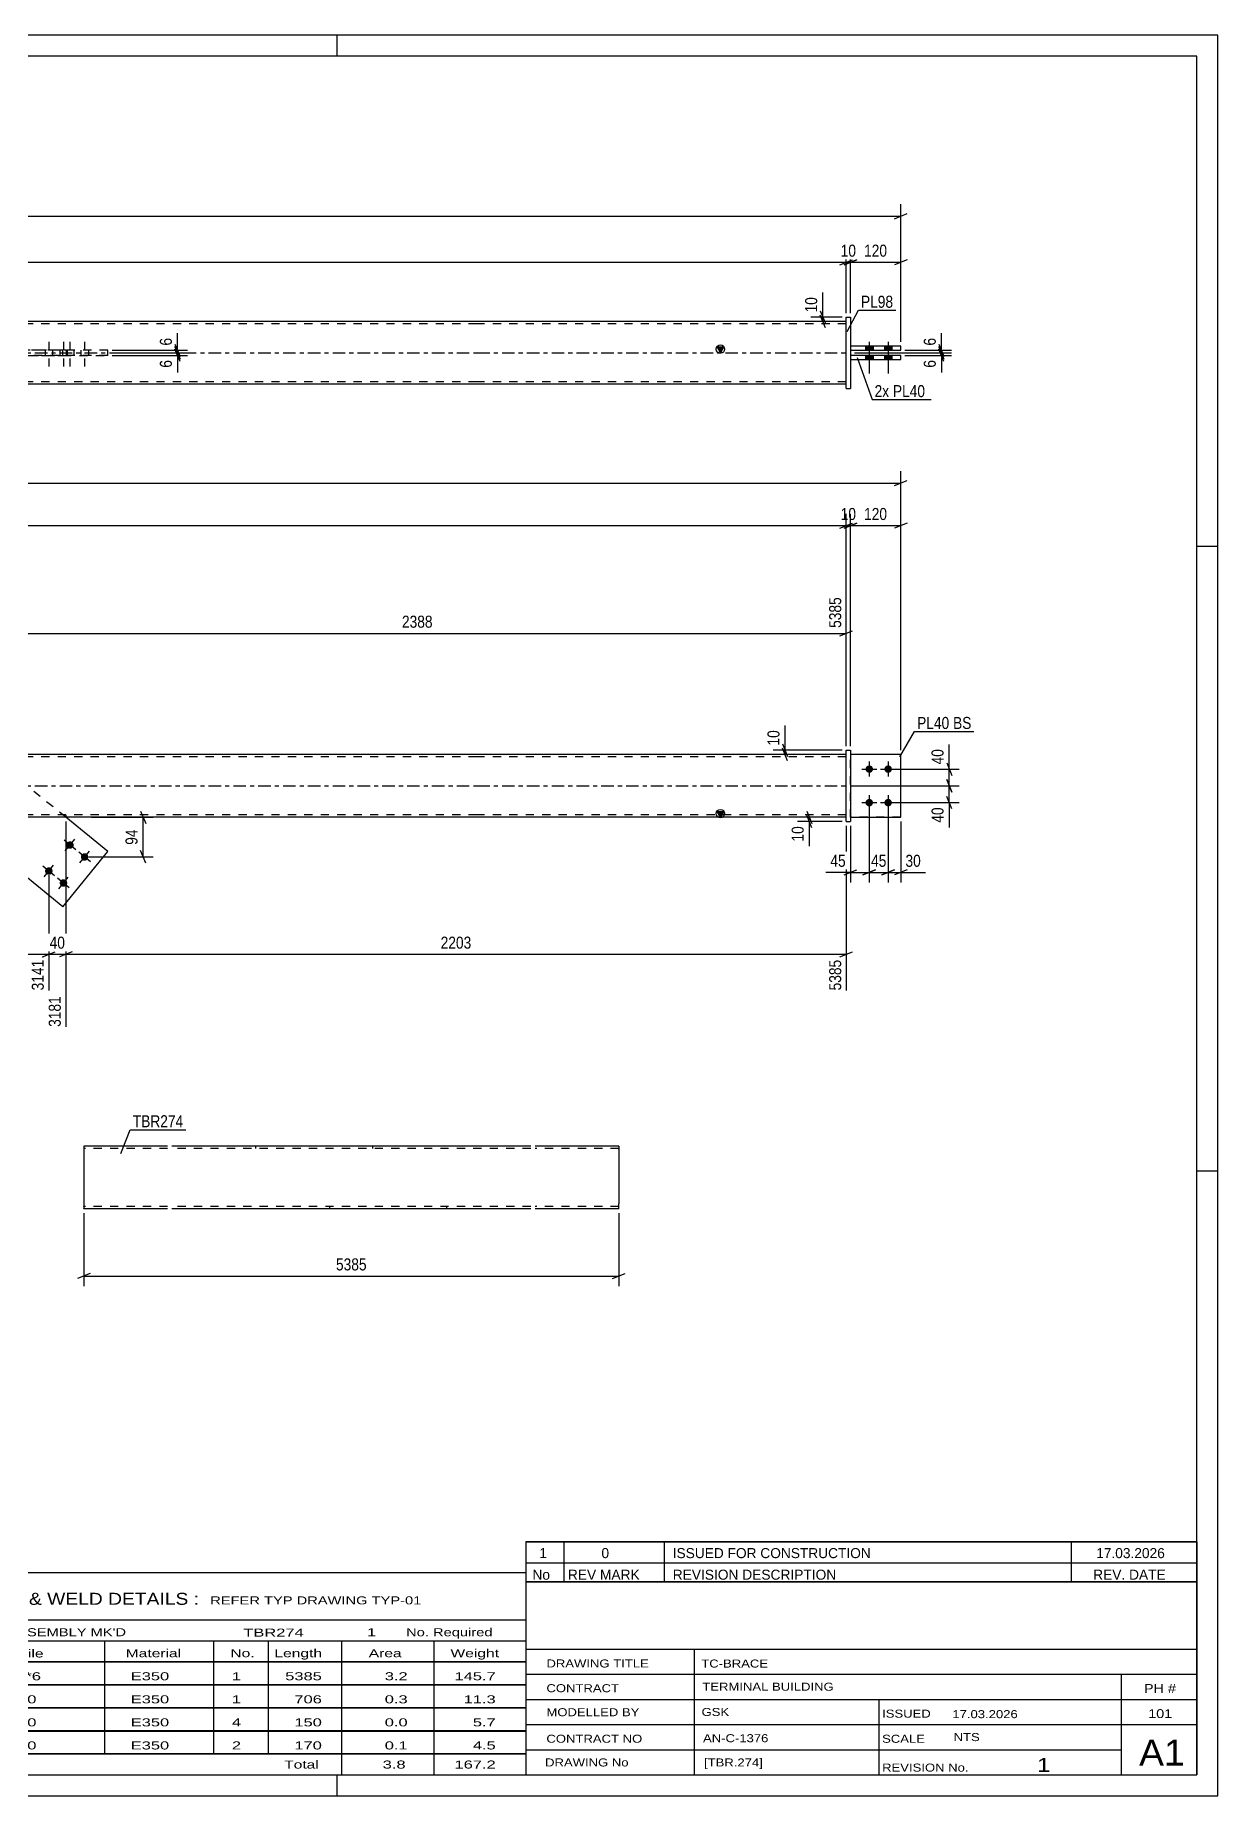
# Model space of a CAD drawing. Header units: millimetres. Extents: x 0 to 594, y 0 to 420.
# Drawn here: x 312 to 594, y 0 to 420 of the extents above; entities that cross this region are included whole.
import ezdxf

# ---------------------------------------------------------------- set-up
doc = ezdxf.new("R2010")
doc.units = ezdxf.units.MM
doc.linetypes.add('DXK_LINE_DOT2', pattern=[3.9198, 1.9599, -1.9599])
doc.linetypes.add('DXK_LINE_DOT3', pattern=[5.9187, 2.979, -0.9799, 0.9799, -0.9799])
doc.styles.add('Arial Narrow', font='ARIALN.TTF', dxfattribs={"height": 0.2})

# ---------------------------------------------------------------- blocks, each defined once
blk = doc.blocks.new('Unknown-580871381-1129')
at = {"color": 5, "linetype": 'Continuous'}
for p, q in [((594, 420), (0, 420)), ((384, 415), (384, 420)), ((594, 0), (594, 420)), ((589, 415), (5, 415)), ((589, 5), (589, 415)), ((594, 298), (589, 298)), ((594, 149), (589, 149)), ((5, 5), (589, 5)), ((384, 0), (384, 5)), ((0, 0), (594, 0))]:
    blk.add_line(p, q, dxfattribs=at)
blk = doc.blocks.new('Part-580871381-1687 - 1671')
at = {"color": 2, "linetype": 'Continuous'}
for p, q in [((274.47, 269.77), (263.75, 256.58)), ((300.76, 248.42), (274.47, 269.77)), ((263.75, 256.58), (273.8, 248.42)), ((318.57, 212.06), (292.27, 233.42)), ((329.28, 225.26), (319.24, 233.42)), ((318.57, 212.06), (329.28, 225.26))]:
    blk.add_line(p, q, dxfattribs=at)
at = {"color": 7, "linetype": 'DXK_LINE_DOT2'}
for p, q in [((292.27, 233.42), (273.8, 248.42)), ((319.24, 233.42), (300.76, 248.42))]:
    blk.add_line(p, q, dxfattribs=at)
blk = doc.blocks.new('Bolt-580871381-1679 - 1671')
at = {"linetype": 'Continuous'}
for points in [[(319.67, 226.11, -1), (320.8, 227.51, -1)], [(323.16, 223.27, -1), (324.3, 224.67, -1)], [(314.63, 219.9, -1), (315.76, 221.3, -1)], [(318.12, 217.06, -1), (319.25, 218.46, -1)]]:
    blk.add_hatch(color=1, dxfattribs=at).paths.add_polyline_path(points)
at = {"color": 1, "linetype": 'Continuous'}
for p, q in [((321.63, 225.67), (318.84, 227.94)), ((319.1, 225.41), (321.37, 228.21)), ((325.13, 222.84), (322.33, 225.11)), ((322.6, 222.58), (324.87, 225.37)), ((316.59, 219.46), (313.8, 221.73)), ((314.06, 219.2), (316.33, 222)), ((320.08, 216.63), (317.29, 218.9)), ((317.55, 216.36), (319.82, 219.16))]:
    blk.add_line(p, q, dxfattribs=at)
blk = doc.blocks.new('Bolt-580871381-1682 - 1671')
at = {"linetype": 'Continuous'}
for points in [[(510.88, 245.82, -1), (510.88, 244.02, -1)], [(515.38, 245.82, -1), (515.38, 244.02, -1)], [(510.88, 237.82, -1), (510.88, 236.02, -1)], [(515.38, 237.82, -1), (515.38, 236.02, -1)]]:
    blk.add_hatch(color=1, dxfattribs=at).paths.add_polyline_path(points)
at = {"color": 1, "linetype": 'Continuous'}
for p, q in [((509.08, 244.92), (512.68, 244.92)), ((510.88, 246.72), (510.88, 243.12)), ((513.58, 244.92), (517.18, 244.92)), ((515.38, 246.72), (515.38, 243.12)), ((509.08, 236.92), (512.68, 236.92)), ((510.88, 238.72), (510.88, 235.12)), ((513.58, 236.92), (517.18, 236.92)), ((515.38, 238.72), (515.38, 235.12))]:
    blk.add_line(p, q, dxfattribs=at)
blk = doc.blocks.new('Part-580871381-1703 - 1671')
at = {"color": 2, "linetype": 'Continuous'}
for p, q in [((505.38, 249.42), (506.38, 249.42)), ((505.38, 232.42), (505.38, 249.42)), ((506.38, 249.42), (506.38, 232.42)), ((505.38, 232.42), (505.38, 232.42)), ((505.38, 232.42), (506.38, 232.42))]:
    blk.add_line(p, q, dxfattribs=at)
at = {"color": 7, "linetype": 'DXK_LINE_DOT2'}
for p, q in [((505.38, 249.42), (506.38, 249.42)), ((505.38, 232.42), (506.38, 232.42))]:
    blk.add_line(p, q, dxfattribs=at)
blk = doc.blocks.new('Part-580871381-1708 - 1671')
at = {"color": 7, "linetype": 'DXK_LINE_DOT2'}
for p, q in [((518.38, 248.42), (506.38, 248.42)), ((506.38, 233.42), (506.38, 248.42)), ((518.38, 233.42), (518.38, 248.42)), ((518.38, 233.42), (506.38, 233.42))]:
    blk.add_line(p, q, dxfattribs=at)
blk = doc.blocks.new('Part-580871381-1713 - 1671')
at = {"color": 2, "linetype": 'Continuous'}
for p, q in [((518.38, 248.42), (506.38, 248.42)), ((518.38, 233.42), (518.38, 248.42)), ((506.38, 233.42), (518.38, 233.42))]:
    blk.add_line(p, q, dxfattribs=at)
at = {"color": 7, "linetype": 'DXK_LINE_DOT2'}
blk.add_line((506.38, 248.42), (506.38, 233.42), dxfattribs=at)
blk = doc.blocks.new('Part-580871381-1718 - 1671')
at = {"linetype": 'Continuous'}
blk.add_hatch(color=2, dxfattribs=at).paths.add_polyline_path([(475.38, 233.42), (474.58, 234.82), (476.18, 234.82)])
at = {"color": 2, "linetype": 'Continuous'}
for p, q in [((175.65, 248.42), (87.65, 248.42)), ((417.28, 248.42), (175.75, 248.42)), ((505.38, 248.42), (417.38, 248.42)), ((175.65, 233.42), (87.65, 233.42)), ((417.28, 233.42), (175.75, 233.42)), ((505.38, 233.42), (417.38, 233.42)), ((475.38, 233.42), (474.58, 234.82)), ((474.58, 234.82), (476.18, 234.82)), ((476.18, 234.82), (475.38, 233.42))]:
    blk.add_line(p, q, dxfattribs=at)
at = {"color": 7, "linetype": 'DXK_LINE_DOT2'}
for p, q in [((87.65, 248.42), (87.65, 233.42)), ((175.65, 247.82), (87.65, 247.82)), ((417.28, 247.82), (175.75, 247.82)), ((273.7, 248.42), (273.7, 247.82)), ((301.6, 248.42), (301.6, 247.82)), ((505.38, 247.82), (417.38, 247.82)), ((505.38, 233.42), (505.38, 248.42)), ((175.65, 234.02), (87.65, 234.02)), ((417.28, 234.02), (175.75, 234.02)), ((291.43, 233.42), (291.43, 234.02)), ((319.34, 233.42), (319.34, 234.02)), ((505.38, 234.02), (417.38, 234.02))]:
    blk.add_line(p, q, dxfattribs=at)
at = {"color": 7, "linetype": 'DXK_LINE_DOT3'}
for p, q in [((87.65, 240.92), (175.65, 240.92)), ((175.75, 240.92), (417.28, 240.92)), ((417.38, 240.92), (505.38, 240.92))]:
    blk.add_line(p, q, dxfattribs=at)
at = {"color": 2, "linetype": 'Continuous'}
blk.add_circle((475.38, 234.32), 1, dxfattribs=at)
blk = doc.blocks.new('Part-580871381-1455 - 1366')
at = {"linetype": 'Continuous'}
blk.add_hatch(color=2, dxfattribs=at).paths.add_polyline_path([(475.38, 344.23), (474.58, 345.63), (476.18, 345.63)])
at = {"color": 2, "linetype": 'Continuous'}
for p, q in [((175.65, 351.73), (87.65, 351.73)), ((417.28, 351.73), (175.75, 351.73)), ((505.38, 351.73), (417.38, 351.73)), ((273.7, 344.93), (273.7, 344.83)), ((273.7, 344.93), (301.6, 344.93)), ((291.43, 344.83), (291.43, 344.93)), ((301.6, 344.93), (301.6, 343.53)), ((475.38, 344.23), (474.58, 345.63)), ((474.58, 345.63), (476.18, 345.63)), ((476.18, 345.63), (475.38, 344.23)), ((273.7, 343.53), (273.7, 343.63)), ((301.6, 343.53), (273.7, 343.53)), ((291.43, 343.53), (291.43, 343.63)), ((175.65, 336.73), (87.65, 336.73)), ((417.28, 336.73), (175.75, 336.73)), ((505.38, 336.73), (417.38, 336.73))]:
    blk.add_line(p, q, dxfattribs=at)
at = {"color": 7, "linetype": 'DXK_LINE_DOT2'}
for p, q in [((87.65, 351.73), (87.65, 336.73)), ((175.65, 351.13), (87.65, 351.13)), ((417.28, 351.13), (175.75, 351.13)), ((505.38, 351.13), (417.38, 351.13)), ((505.38, 336.73), (505.38, 351.73)), ((273.7, 344.83), (273.7, 343.53)), ((291.43, 344.93), (319.34, 344.93)), ((291.43, 343.53), (291.43, 344.83)), ((319.34, 344.93), (319.34, 343.53)), ((319.34, 343.53), (291.43, 343.53)), ((175.65, 337.33), (87.65, 337.33)), ((417.28, 337.33), (175.75, 337.33)), ((505.38, 337.33), (417.38, 337.33))]:
    blk.add_line(p, q, dxfattribs=at)
at = {"color": 7, "linetype": 'DXK_LINE_DOT3'}
for p, q in [((87.65, 344.23), (175.65, 344.23)), ((175.75, 344.23), (417.28, 344.23)), ((417.38, 344.23), (505.38, 344.23))]:
    blk.add_line(p, q, dxfattribs=at)
at = {"color": 2, "linetype": 'Continuous'}
blk.add_circle((475.38, 345.13), 1, dxfattribs=at)
blk = doc.blocks.new('Bolt-580871381-1369 - 1366')
at = {"linetype": 'Continuous'}
for points in [[(511.78, 345.83), (509.98, 345.83), (509.98, 344.83), (511.78, 344.83)], [(511.78, 345.83), (509.98, 345.83), (509.98, 344.83), (511.78, 344.83)], [(516.28, 345.83), (514.48, 345.83), (514.48, 344.83), (516.28, 344.83)], [(516.28, 345.83), (514.48, 345.83), (514.48, 344.83), (516.28, 344.83)], [(511.78, 343.63), (509.98, 343.63), (509.98, 342.63), (511.78, 342.63)], [(511.78, 343.63), (509.98, 343.63), (509.98, 342.63), (511.78, 342.63)], [(516.28, 343.63), (514.48, 343.63), (514.48, 342.63), (516.28, 342.63)], [(516.28, 343.63), (514.48, 343.63), (514.48, 342.63), (516.28, 342.63)]]:
    blk.add_hatch(color=1, dxfattribs=at).paths.add_polyline_path(points)
at = {"color": 1, "linetype": 'Continuous'}
for p, q in [((509.98, 345.83), (509.98, 344.83)), ((509.98, 345.83), (509.98, 344.83)), ((510.88, 346.83), (510.88, 339.33)), ((510.88, 346.83), (510.88, 339.33)), ((511.78, 345.83), (511.78, 344.83)), ((511.78, 345.83), (511.78, 344.83)), ((514.48, 345.83), (514.48, 344.83)), ((514.48, 345.83), (514.48, 344.83)), ((515.38, 346.83), (515.38, 339.33)), ((515.38, 346.83), (515.38, 339.33)), ((516.28, 345.83), (516.28, 344.83)), ((516.28, 345.83), (516.28, 344.83)), ((509.98, 343.63), (509.98, 342.63)), ((509.98, 343.63), (509.98, 342.63)), ((511.78, 343.63), (511.78, 342.63)), ((511.78, 343.63), (511.78, 342.63)), ((514.48, 343.63), (514.48, 342.63)), ((514.48, 343.63), (514.48, 342.63)), ((516.28, 343.63), (516.28, 342.63)), ((516.28, 343.63), (516.28, 342.63))]:
    blk.add_line(p, q, dxfattribs=at)
blk = doc.blocks.new('Bolt-580871381-1434 - 1366')
at = {"color": 1, "linetype": 'DXK_LINE_DOT2'}
for p, q in [((314.29, 344.83), (314.29, 343.63)), ((315.19, 346.83), (315.19, 339.33)), ((316.09, 344.83), (316.09, 343.63)), ((317.79, 344.83), (317.79, 343.63)), ((318.69, 346.83), (318.69, 339.33)), ((319.34, 344.83), (319.34, 343.63)), ((319.59, 344.83), (319.59, 343.63)), ((320.24, 346.83), (320.24, 339.33)), ((321.14, 344.83), (321.14, 343.63)), ((322.83, 344.83), (322.83, 343.63)), ((323.73, 346.83), (323.73, 339.33)), ((324.63, 344.83), (324.63, 343.63))]:
    blk.add_line(p, q, dxfattribs=at)
blk = doc.blocks.new('Part-580871381-1460 - 1366')
at = {"color": 2, "linetype": 'Continuous'}
for p, q in [((518.38, 343.63), (506.38, 343.63)), ((506.38, 342.63), (518.38, 342.63)), ((518.38, 342.63), (518.38, 343.63))]:
    blk.add_line(p, q, dxfattribs=at)
at = {"color": 7, "linetype": 'DXK_LINE_DOT2'}
for p, q in [((506.38, 343.63), (506.38, 342.63)), ((518.38, 343.63), (506.38, 343.63)), ((506.38, 342.63), (518.38, 342.63))]:
    blk.add_line(p, q, dxfattribs=at)
blk = doc.blocks.new('Part-580871381-1396 - 1366')
at = {"color": 2, "linetype": 'Continuous'}
for p, q in [((263.75, 343.63), (263.75, 344.83)), ((263.75, 344.83), (274.47, 344.83)), ((274.47, 343.63), (274.47, 344.83)), ((301.6, 344.83), (274.47, 344.83)), ((274.47, 343.63), (263.75, 343.63)), ((301.6, 343.63), (274.47, 343.63))]:
    blk.add_line(p, q, dxfattribs=at)
at = {"color": 7, "linetype": 'DXK_LINE_DOT2'}
for p, q in [((318.57, 344.83), (263.75, 344.83)), ((329.28, 344.83), (301.6, 344.83)), ((318.57, 343.63), (318.57, 344.83)), ((329.28, 344.83), (318.57, 344.83)), ((329.28, 343.63), (329.28, 344.83)), ((263.75, 343.63), (318.57, 343.63)), ((329.28, 343.63), (301.6, 343.63)), ((318.57, 343.63), (329.28, 343.63))]:
    blk.add_line(p, q, dxfattribs=at)
blk = doc.blocks.new('Part-580871381-1432 - 1366')
at = {"color": 2, "linetype": 'Continuous'}
for p, q in [((505.38, 352.73), (505.38, 352.73)), ((505.38, 335.73), (505.38, 352.73)), ((505.38, 352.73), (506.38, 352.73)), ((506.38, 352.73), (506.38, 352.73)), ((506.38, 352.73), (506.38, 335.73)), ((505.38, 335.73), (506.38, 335.73)), ((505.38, 335.73), (505.38, 335.73)), ((506.38, 335.73), (506.38, 335.73))]:
    blk.add_line(p, q, dxfattribs=at)
at = {"color": 7, "linetype": 'DXK_LINE_DOT2'}
for p, q in [((505.38, 352.73), (506.38, 352.73)), ((505.38, 335.73), (506.38, 335.73)), ((506.38, 335.73), (506.38, 335.73))]:
    blk.add_line(p, q, dxfattribs=at)
blk = doc.blocks.new('Part-580871381-1465 - 1366')
at = {"color": 2, "linetype": 'Continuous'}
for p, q in [((518.38, 345.83), (506.38, 345.83)), ((506.38, 344.83), (518.38, 344.83)), ((518.38, 344.83), (518.38, 345.83))]:
    blk.add_line(p, q, dxfattribs=at)
at = {"color": 7, "linetype": 'DXK_LINE_DOT2'}
for p, q in [((506.38, 345.83), (506.38, 344.83)), ((518.38, 345.83), (506.38, 345.83)), ((506.38, 344.83), (518.38, 344.83))]:
    blk.add_line(p, q, dxfattribs=at)
blk = doc.blocks.new('Part-580871381-2435 - 2427')
at = {"color": 2, "linetype": 'Continuous'}
for p, q in [((343.52, 154.99), (323.52, 154.99)), ((323.52, 154.99), (323.52, 140.08)), ((430.16, 154.99), (344.52, 154.99)), ((451.16, 154.99), (431.16, 154.99)), ((451.16, 154.99), (451.16, 154.9)), ((451.16, 154.9), (451.16, 154.64)), ((451.16, 154.64), (451.16, 141.19)), ((323.52, 139.99), (323.52, 140.08)), ((343.52, 139.99), (323.52, 139.99)), ((430.16, 139.99), (344.52, 139.99)), ((451.16, 139.99), (431.16, 139.99)), ((451.16, 139.99), (451.16, 141.19))]:
    blk.add_line(p, q, dxfattribs=at)
at = {"color": 7, "linetype": 'DXK_LINE_DOT2'}
for p, q in [((343.52, 154.39), (323.52, 154.39)), ((430.16, 154.39), (344.52, 154.39)), ((364.52, 154.99), (364.52, 154.39)), ((392.43, 154.99), (392.43, 154.39)), ((451.16, 154.39), (431.16, 154.39)), ((451.16, 154.39), (451.16, 154.35)), ((451.16, 154.35), (451.16, 154.39)), ((451.16, 154.25), (451.16, 154.35)), ((451.16, 154.35), (451.16, 154.25)), ((323.52, 140.59), (323.52, 140.64)), ((343.52, 140.59), (323.52, 140.59)), ((323.52, 139.99), (323.52, 139.99)), ((430.16, 140.59), (344.52, 140.59)), ((382.26, 139.99), (382.26, 140.59)), ((410.16, 139.99), (410.16, 140.59)), ((451.16, 140.59), (431.16, 140.59)), ((451.16, 140.64), (451.16, 140.96)), ((451.16, 140.59), (451.16, 140.64))]:
    blk.add_line(p, q, dxfattribs=at)
blk = doc.blocks.new('StraightDimension-580871381-1742 - 1671')
at = {"color": 7, "linetype": 'Continuous'}
for p, q in [((300.76, 249.42), (300.76, 285.92)), ((505.38, 250.42), (505.38, 285.92)), ((302.26, 277.91), (299.26, 276.71)), ((300.76, 277.31), (505.38, 277.31)), ((503.88, 276.71), (506.88, 277.91))]:
    blk.add_line(p, q, dxfattribs=at)
at = {"color": 0, "linetype": 'Continuous'}
blk.add_wipeout([(504.78, 286.52), (500.58, 286.52), (500.58, 278.01), (504.78, 278.01)], dxfattribs=at)
at = {"color": 0}
blk.add_wipeout([(407.33, 278.06), (407.33, 282.26), (398.82, 282.26), (398.82, 278.06)], dxfattribs=at)
at = {"color": 3, "linetype": 'Continuous', "style": 'Arial Narrow'}
blk.add_text('5385', height=2.863, rotation=90.0002, dxfattribs=at).set_placement((504.18, 278.61))
at = {"color": 3, "style": 'Arial Narrow'}
blk.add_text('2388', height=2.863, dxfattribs=at).set_placement((399.42, 278.66))
blk = doc.blocks.new('StraightDimension-580871381-1928 - 1671')
at = {"color": 7, "linetype": 'Continuous'}
for p, q in [((504.38, 233.42), (493.73, 233.42)), ((504.38, 232.42), (493.73, 232.42)), ((495.98, 234.92), (497.18, 231.92)), ((497.18, 230.92), (495.98, 233.92)), ((496.58, 232.42), (496.58, 233.42))]:
    blk.add_line(p, q, dxfattribs=at)
at = {"color": 0}
blk.add_wipeout([(495.83, 231.89), (491.63, 231.89), (491.63, 227.04), (495.83, 227.04)], dxfattribs=at)
at = {"color": 7, "linetype": 'Continuous'}
blk.add_line((496.58, 232.42), (496.58, 226.51), dxfattribs=at)
blk.add_line((496.58, 232.42), (496.58, 226.51), dxfattribs=at)
at = {"color": 3, "style": 'Arial Narrow'}
blk.add_text('10', height=2.863, rotation=90.0002, dxfattribs=at).set_placement((495.23, 227.64))
blk = doc.blocks.new('StraightDimension-580871381-1856 - 1671')
at = {"color": 7, "linetype": 'Continuous'}
for p, q in [((292.27, 232.42), (292.27, 192.13)), ((315.19, 219.6), (315.19, 192.13)), ((293.77, 201.34), (290.77, 200.14)), ((292.27, 200.74), (315.19, 200.74)), ((313.69, 200.14), (316.69, 201.34))]:
    blk.add_line(p, q, dxfattribs=at)
at = {"color": 0}
blk.add_wipeout([(307.07, 201.49), (307.07, 205.69), (300.39, 205.69), (300.39, 201.49)], dxfattribs=at)
at = {"color": 0, "linetype": 'Continuous'}
blk.add_wipeout([(314.59, 200.04), (310.39, 200.04), (310.39, 191.53), (314.59, 191.53)], dxfattribs=at)
at = {"color": 3, "style": 'Arial Narrow'}
blk.add_text('229', height=2.863, dxfattribs=at).set_placement((300.99, 202.09))
at = {"color": 3, "linetype": 'Continuous', "style": 'Arial Narrow'}
blk.add_text('3141', height=2.863, rotation=90.0002, dxfattribs=at).set_placement((313.99, 192.13))
blk = doc.blocks.new('StraightDimension-580871381-2009 - 1671')
at = {"color": 7, "linetype": 'Continuous'}
for p, q in [((516.38, 244.92), (532.34, 244.92)), ((529.34, 246.42), (530.54, 243.42)), ((529.94, 240.92), (529.94, 244.92)), ((506.38, 240.92), (532.34, 240.92)), ((530.54, 239.42), (529.34, 242.42))]:
    blk.add_line(p, q, dxfattribs=at)
at = {"color": 0}
blk.add_wipeout([(529.19, 250.3), (524.99, 250.3), (524.99, 245.44), (529.19, 245.44)], dxfattribs=at)
at = {"color": 7, "linetype": 'Continuous'}
blk.add_line((529.94, 244.92), (529.94, 250.82), dxfattribs=at)
blk.add_line((529.94, 244.92), (529.94, 250.82), dxfattribs=at)
at = {"color": 3, "style": 'Arial Narrow'}
blk.add_text('40', height=2.863, rotation=90.0002, dxfattribs=at).set_placement((528.59, 246.04))
blk = doc.blocks.new('StraightDimension-580871381-2050 - 1671')
at = {"color": 7, "linetype": 'Continuous'}
for p, q in [((503.88, 302.4), (506.88, 303.6)), ((507.88, 303.6), (504.88, 302.4)), ((505.38, 250.42), (505.38, 305.85)), ((505.38, 303), (506.38, 303)), ((506.38, 250.42), (506.38, 305.85))]:
    blk.add_line(p, q, dxfattribs=at)
at = {"color": 0}
blk.add_wipeout([(508.31, 303.75), (508.31, 307.95), (503.46, 307.95), (503.46, 303.75)], dxfattribs=at)
at = {"color": 3, "style": 'Arial Narrow'}
blk.add_text('10', height=2.863, dxfattribs=at).set_placement((504.06, 304.35))
blk = doc.blocks.new('StraightDimension-580871381-2045 - 1671')
at = {"color": 7, "linetype": 'Continuous'}
for p, q in [((88.15, 303.6), (85.15, 302.4)), ((86.65, 250.42), (86.65, 305.85)), ((86.65, 303), (505.38, 303)), ((503.88, 302.4), (506.88, 303.6)), ((505.38, 250.42), (505.38, 305.85))]:
    blk.add_line(p, q, dxfattribs=at)
at = {"color": 0}
blk.add_wipeout([(300.27, 303.75), (300.27, 307.95), (291.76, 307.95), (291.76, 303.75)], dxfattribs=at)
at = {"color": 3, "style": 'Arial Narrow'}
blk.add_text('5395', height=2.863, dxfattribs=at).set_placement((292.36, 304.35))
blk = doc.blocks.new('StraightDimension-580871381-1830 - 1671')
at = {"color": 7, "linetype": 'Continuous'}
for p, q in [((319.24, 232.42), (319.24, 183.43)), ((505.38, 231.42), (505.38, 192.13)), ((320.74, 201.34), (317.74, 200.14)), ((319.24, 200.74), (505.38, 200.74)), ((503.88, 200.14), (506.88, 201.34))]:
    blk.add_line(p, q, dxfattribs=at)
at = {"color": 0}
blk.add_wipeout([(416.57, 201.49), (416.57, 205.69), (408.05, 205.69), (408.05, 201.49)], dxfattribs=at)
at = {"color": 0, "linetype": 'Continuous'}
blk.add_wipeout([(504.78, 200.04), (500.58, 200.04), (500.58, 191.53), (504.78, 191.53)], dxfattribs=at)
at = {"color": 3, "style": 'Arial Narrow'}
blk.add_text('2203', height=2.863, dxfattribs=at).set_placement((408.65, 202.09))
at = {"color": 3, "linetype": 'Continuous', "style": 'Arial Narrow'}
blk.add_text('5385', height=2.863, rotation=90.0002, dxfattribs=at).set_placement((504.18, 192.13))
blk = doc.blocks.new('StraightDimension-580871381-1728 - 1671')
at = {"color": 7, "linetype": 'Continuous'}
for p, q in [((74.65, 249.42), (74.65, 316.02)), ((518.38, 249.42), (518.38, 316.02)), ((76.15, 313.77), (73.15, 312.57)), ((74.65, 313.17), (518.38, 313.17)), ((516.88, 312.57), (519.88, 313.77))]:
    blk.add_line(p, q, dxfattribs=at)
at = {"color": 0}
blk.add_wipeout([(300.77, 313.92), (300.77, 318.12), (292.26, 318.12), (292.26, 313.92)], dxfattribs=at)
at = {"color": 3, "style": 'Arial Narrow'}
blk.add_text('5645', height=2.863, dxfattribs=at).set_placement((292.86, 314.52))
blk = doc.blocks.new('StraightDimension-580871381-1950 - 1671')
at = {"color": 7, "linetype": 'Continuous'}
for p, q in [((510.88, 235.92), (510.88, 217.87)), ((515.38, 235.92), (515.38, 217.87)), ((509.38, 219.67), (512.38, 220.87)), ((510.88, 220.27), (515.38, 220.27)), ((516.88, 220.87), (513.88, 219.67))]:
    blk.add_line(p, q, dxfattribs=at)
at = {"color": 0}
blk.add_wipeout([(515.56, 221.02), (515.56, 225.22), (510.71, 225.22), (510.71, 221.02)], dxfattribs=at)
at = {"color": 3, "style": 'Arial Narrow'}
blk.add_text('45', height=2.863, dxfattribs=at).set_placement((511.31, 221.62))
blk = doc.blocks.new('StraightDimension-580871381-1842 - 1671')
at = {"color": 7, "linetype": 'Continuous'}
for p, q in [((319.24, 232.42), (319.24, 183.43)), ((315.19, 219.6), (315.19, 192.13)), ((313.69, 200.14), (316.69, 201.34)), ((315.19, 200.74), (319.24, 200.74)), ((320.74, 201.34), (317.74, 200.14))]:
    blk.add_line(p, q, dxfattribs=at)
at = {"color": 0}
blk.add_wipeout([(319.64, 201.49), (319.64, 205.69), (314.79, 205.69), (314.79, 201.49)], dxfattribs=at)
at = {"color": 0, "linetype": 'Continuous'}
blk.add_wipeout([(318.64, 191.34), (314.44, 191.34), (314.44, 182.83), (318.64, 182.83)], dxfattribs=at)
at = {"color": 3, "style": 'Arial Narrow'}
blk.add_text('40', height=2.863, dxfattribs=at).set_placement((315.39, 202.09))
at = {"color": 3, "linetype": 'Continuous', "style": 'Arial Narrow'}
blk.add_text('3181', height=2.863, rotation=90.0002, dxfattribs=at).set_placement((318.04, 183.43))
blk = doc.blocks.new('StraightDimension-580871381-1937 - 1671')
at = {"color": 7, "linetype": 'Continuous'}
for p, q in [((515.38, 235.92), (515.38, 217.87)), ((518.38, 232.42), (518.38, 217.87)), ((513.88, 219.67), (516.88, 220.87)), ((515.38, 220.27), (518.38, 220.27)), ((519.88, 220.87), (516.88, 219.67))]:
    blk.add_line(p, q, dxfattribs=at)
at = {"color": 0}
blk.add_wipeout([(523.77, 221.02), (523.77, 225.22), (518.91, 225.22), (518.91, 221.02)], dxfattribs=at)
at = {"color": 7, "linetype": 'Continuous'}
blk.add_line((518.38, 220.27), (524.29, 220.27), dxfattribs=at)
blk.add_line((518.38, 220.27), (524.29, 220.27), dxfattribs=at)
at = {"color": 3, "style": 'Arial Narrow'}
blk.add_text('30', height=2.863, dxfattribs=at).set_placement((519.51, 221.62))
blk = doc.blocks.new('StraightDimension-580871381-1960 - 1671')
at = {"color": 7, "linetype": 'Continuous'}
for p, q in [((510.88, 235.92), (510.88, 217.87)), ((506.38, 231.42), (506.38, 217.87)), ((504.88, 219.67), (507.88, 220.87)), ((506.38, 220.27), (510.88, 220.27)), ((512.38, 220.87), (509.38, 219.67))]:
    blk.add_line(p, q, dxfattribs=at)
at = {"color": 0}
blk.add_wipeout([(505.86, 221.02), (505.86, 225.22), (501, 225.22), (501, 221.02)], dxfattribs=at)
at = {"color": 7, "linetype": 'Continuous'}
blk.add_line((506.38, 220.27), (500.48, 220.27), dxfattribs=at)
blk.add_line((506.38, 220.27), (500.48, 220.27), dxfattribs=at)
at = {"color": 3, "style": 'Arial Narrow'}
blk.add_text('45', height=2.863, dxfattribs=at).set_placement((501.6, 221.62))
blk = doc.blocks.new('StraightDimension-580871381-1985 - 1671')
at = {"color": 7, "linetype": 'Continuous'}
for p, q in [((325.37, 233.42), (340.1, 233.42)), ((337.1, 234.92), (338.3, 231.92)), ((337.7, 223.97), (337.7, 233.42)), ((324.73, 223.97), (340.1, 223.97)), ((338.3, 222.47), (337.1, 225.47))]:
    blk.add_line(p, q, dxfattribs=at)
at = {"color": 0}
blk.add_wipeout([(336.95, 231.12), (332.75, 231.12), (332.75, 226.27), (336.95, 226.27)], dxfattribs=at)
at = {"color": 3, "style": 'Arial Narrow'}
blk.add_text('94', height=2.863, rotation=90.0002, dxfattribs=at).set_placement((336.35, 226.87))
blk = doc.blocks.new('StraightDimension-580871381-1996 - 1671')
at = {"color": 7, "linetype": 'Continuous'}
for p, q in [((506.38, 240.92), (532.34, 240.92)), ((529.34, 242.42), (530.54, 239.42)), ((529.94, 236.92), (529.94, 240.92)), ((516.38, 236.92), (532.34, 236.92)), ((530.54, 235.42), (529.34, 238.42))]:
    blk.add_line(p, q, dxfattribs=at)
at = {"color": 0}
blk.add_wipeout([(529.19, 236.39), (524.99, 236.39), (524.99, 231.54), (529.19, 231.54)], dxfattribs=at)
at = {"color": 7, "linetype": 'Continuous'}
blk.add_line((529.94, 236.92), (529.94, 231.01), dxfattribs=at)
blk.add_line((529.94, 236.92), (529.94, 231.01), dxfattribs=at)
at = {"color": 3, "style": 'Arial Narrow'}
blk.add_text('40', height=2.863, rotation=90.0002, dxfattribs=at).set_placement((528.59, 232.14))
blk = doc.blocks.new('StraightDimension-580871381-2028 - 1671')
at = {"color": 7, "linetype": 'Continuous'}
for p, q in [((504.38, 249.42), (487.96, 249.42)), ((504.38, 248.42), (487.96, 248.42)), ((490.21, 250.92), (491.41, 247.92)), ((491.41, 246.92), (490.21, 249.92)), ((490.81, 248.42), (490.81, 249.42))]:
    blk.add_line(p, q, dxfattribs=at)
at = {"color": 0}
blk.add_wipeout([(490.06, 254.8), (485.86, 254.8), (485.86, 249.94), (490.06, 249.94)], dxfattribs=at)
at = {"color": 7, "linetype": 'Continuous'}
blk.add_line((490.81, 249.42), (490.81, 255.32), dxfattribs=at)
blk.add_line((490.81, 249.42), (490.81, 255.32), dxfattribs=at)
at = {"color": 3, "style": 'Arial Narrow'}
blk.add_text('10', height=2.863, rotation=90.0002, dxfattribs=at).set_placement((489.46, 250.54))
blk = doc.blocks.new('StraightDimension-580871381-2055 - 1671')
at = {"color": 7, "linetype": 'Continuous'}
for p, q in [((504.88, 302.4), (507.88, 303.6)), ((506.38, 250.42), (506.38, 305.85)), ((506.38, 303), (518.38, 303)), ((519.88, 303.6), (516.88, 302.4)), ((518.38, 249.42), (518.38, 305.85))]:
    blk.add_line(p, q, dxfattribs=at)
at = {"color": 0}
blk.add_wipeout([(515.73, 303.75), (515.73, 307.95), (509.04, 307.95), (509.04, 303.75)], dxfattribs=at)
at = {"color": 3, "style": 'Arial Narrow'}
blk.add_text('120', height=2.863, dxfattribs=at).set_placement((509.64, 304.35))
blk = doc.blocks.new('StraightDimension-580871381-1594 - 1366')
at = {"color": 7, "linetype": 'Continuous'}
for p, q in [((504.88, 365.22), (507.88, 366.42)), ((506.38, 353.73), (506.38, 368.67)), ((506.38, 365.82), (518.38, 365.82)), ((519.88, 366.42), (516.88, 365.22)), ((518.38, 346.83), (518.38, 368.67))]:
    blk.add_line(p, q, dxfattribs=at)
at = {"color": 0}
blk.add_wipeout([(515.73, 366.57), (515.73, 370.77), (509.04, 370.77), (509.04, 366.57)], dxfattribs=at)
at = {"color": 3, "style": 'Arial Narrow'}
blk.add_text('120', height=2.863, dxfattribs=at).set_placement((509.64, 367.17))
blk = doc.blocks.new('StraightDimension-580871381-1605 - 1366')
at = {"color": 7, "linetype": 'Continuous'}
for p, q in [((499.2, 354.23), (500.4, 351.23)), ((500.4, 350.23), (499.2, 353.23)), ((504.38, 352.73), (496.95, 352.73)), ((504.38, 351.73), (496.95, 351.73)), ((499.8, 351.73), (499.8, 352.73))]:
    blk.add_line(p, q, dxfattribs=at)
at = {"color": 0}
blk.add_wipeout([(499.05, 358.11), (494.85, 358.11), (494.85, 353.26), (499.05, 353.26)], dxfattribs=at)
at = {"color": 7, "linetype": 'Continuous'}
blk.add_line((499.8, 352.73), (499.8, 358.64), dxfattribs=at)
blk.add_line((499.8, 352.73), (499.8, 358.64), dxfattribs=at)
at = {"color": 3, "style": 'Arial Narrow'}
blk.add_text('10', height=2.863, rotation=90.0002, dxfattribs=at).set_placement((498.45, 353.86))
blk = doc.blocks.new('StraightDimension-580871381-1574 - 1366')
at = {"color": 7, "linetype": 'Continuous'}
for p, q in [((89.15, 366.42), (86.15, 365.22)), ((87.65, 353.73), (87.65, 368.67)), ((87.65, 365.82), (505.38, 365.82)), ((503.88, 365.22), (506.88, 366.42)), ((505.38, 353.73), (505.38, 368.67))]:
    blk.add_line(p, q, dxfattribs=at)
at = {"color": 0}
blk.add_wipeout([(300.77, 366.57), (300.77, 370.77), (292.26, 370.77), (292.26, 366.57)], dxfattribs=at)
at = {"color": 3, "style": 'Arial Narrow'}
blk.add_text('5385', height=2.863, dxfattribs=at).set_placement((292.86, 367.17))
blk = doc.blocks.new('StraightDimension-580871381-1534 - 1366')
at = {"color": 7, "linetype": 'Continuous'}
for p, q in [((345.29, 345.73), (346.49, 342.73)), ((346.49, 342.13), (345.29, 345.13)), ((330.28, 344.23), (348.29, 344.23)), ((330.28, 343.63), (348.29, 343.63)), ((345.89, 343.63), (345.89, 344.23))]:
    blk.add_line(p, q, dxfattribs=at)
at = {"color": 0}
blk.add_wipeout([(345.14, 343.11), (340.94, 343.11), (340.94, 340.08), (345.14, 340.08)], dxfattribs=at)
at = {"color": 7, "linetype": 'Continuous'}
blk.add_line((345.89, 343.63), (345.89, 339.55), dxfattribs=at)
blk.add_line((345.89, 343.63), (345.89, 339.55), dxfattribs=at)
at = {"color": 3, "style": 'Arial Narrow'}
blk.add_text('6', height=2.86, rotation=90.0002, dxfattribs=at).set_placement((344.54, 340.68))
blk = doc.blocks.new('StraightDimension-580871381-1538 - 1366')
at = {"color": 7, "linetype": 'Continuous'}
for p, q in [((330.28, 344.83), (348.29, 344.83)), ((345.29, 346.33), (346.49, 343.33)), ((346.49, 342.73), (345.29, 345.73)), ((345.89, 344.23), (345.89, 344.83)), ((330.28, 344.23), (348.29, 344.23))]:
    blk.add_line(p, q, dxfattribs=at)
at = {"color": 0}
blk.add_wipeout([(345.14, 348.39), (340.94, 348.39), (340.94, 345.36), (345.14, 345.36)], dxfattribs=at)
at = {"color": 7, "linetype": 'Continuous'}
blk.add_line((345.89, 344.83), (345.89, 348.91), dxfattribs=at)
blk.add_line((345.89, 344.83), (345.89, 348.91), dxfattribs=at)
at = {"color": 3, "style": 'Arial Narrow'}
blk.add_text('6', height=2.86, rotation=90.0002, dxfattribs=at).set_placement((344.54, 345.96))
blk = doc.blocks.new('StraightDimension-580871381-1543 - 1366')
at = {"color": 7, "linetype": 'Continuous'}
for p, q in [((74.65, 346.83), (74.65, 379.68)), ((518.38, 346.83), (518.38, 379.68)), ((76.15, 377.43), (73.15, 376.23)), ((74.65, 376.83), (518.38, 376.83)), ((516.88, 376.23), (519.88, 377.43))]:
    blk.add_line(p, q, dxfattribs=at)
at = {"color": 0}
blk.add_wipeout([(300.77, 377.58), (300.77, 381.78), (292.26, 381.78), (292.26, 377.58)], dxfattribs=at)
at = {"color": 3, "style": 'Arial Narrow'}
blk.add_text('5645', height=2.863, dxfattribs=at).set_placement((292.86, 378.18))
blk = doc.blocks.new('StraightDimension-580871381-1584 - 1366')
at = {"color": 7, "linetype": 'Continuous'}
for p, q in [((503.88, 365.22), (506.88, 366.42)), ((507.88, 366.42), (504.88, 365.22)), ((505.38, 353.73), (505.38, 368.67)), ((505.38, 365.82), (506.38, 365.82)), ((506.38, 353.73), (506.38, 368.67))]:
    blk.add_line(p, q, dxfattribs=at)
at = {"color": 0}
blk.add_wipeout([(508.31, 366.57), (508.31, 370.77), (503.46, 370.77), (503.46, 366.57)], dxfattribs=at)
at = {"color": 3, "style": 'Arial Narrow'}
blk.add_text('10', height=2.863, dxfattribs=at).set_placement((504.06, 367.17))
blk = doc.blocks.new('StraightDimension-580871381-1616 - 1366')
at = {"color": 7, "linetype": 'Continuous'}
for p, q in [((527.48, 345.73), (528.68, 342.73)), ((528.68, 342.13), (527.48, 345.13)), ((507.38, 344.23), (530.48, 344.23)), ((519.38, 343.63), (530.48, 343.63)), ((528.08, 343.63), (528.08, 344.23))]:
    blk.add_line(p, q, dxfattribs=at)
at = {"color": 0}
blk.add_wipeout([(527.33, 343.11), (523.13, 343.11), (523.13, 340.08), (527.33, 340.08)], dxfattribs=at)
at = {"color": 7, "linetype": 'Continuous'}
blk.add_line((528.08, 343.63), (528.08, 339.55), dxfattribs=at)
blk.add_line((528.08, 343.63), (528.08, 339.55), dxfattribs=at)
at = {"color": 3, "style": 'Arial Narrow'}
blk.add_text('6', height=2.86, rotation=90.0002, dxfattribs=at).set_placement((526.73, 340.68))
blk = doc.blocks.new('StraightDimension-580871381-1625 - 1366')
at = {"color": 7, "linetype": 'Continuous'}
for p, q in [((519.38, 344.83), (530.48, 344.83)), ((527.48, 346.33), (528.68, 343.33)), ((528.68, 342.73), (527.48, 345.73)), ((528.08, 344.23), (528.08, 344.83)), ((507.38, 344.23), (530.48, 344.23))]:
    blk.add_line(p, q, dxfattribs=at)
at = {"color": 0}
blk.add_wipeout([(527.33, 348.38), (523.13, 348.38), (523.13, 345.36), (527.33, 345.36)], dxfattribs=at)
at = {"color": 7, "linetype": 'Continuous'}
blk.add_line((528.08, 344.83), (528.08, 348.91), dxfattribs=at)
blk.add_line((528.08, 344.83), (528.08, 348.91), dxfattribs=at)
at = {"color": 3, "style": 'Arial Narrow'}
blk.add_text('6', height=2.86, rotation=90.0002, dxfattribs=at).set_placement((526.73, 345.96))
blk = doc.blocks.new('StraightDimension-580871381-2440 - 2427')
at = {"color": 7, "linetype": 'Continuous'}
for p, q in [((323.52, 138.99), (323.52, 121.59)), ((451.16, 138.99), (451.16, 121.59)), ((325.02, 124.59), (322.02, 123.39)), ((323.52, 123.99), (451.16, 123.99)), ((449.66, 123.39), (452.66, 124.59))]:
    blk.add_line(p, q, dxfattribs=at)
at = {"color": 0}
blk.add_wipeout([(391.6, 124.74), (391.6, 128.94), (383.09, 128.94), (383.09, 124.74)], dxfattribs=at)
at = {"color": 3, "style": 'Arial Narrow'}
blk.add_text('5385', height=2.863, dxfattribs=at).set_placement((383.69, 125.34))
blk = doc.blocks.new('Unknown-580871381-4176')
at = {"color": 7, "linetype": 'Continuous'}
for p, q in [((429, 51.05), (429, 5)), ((429, 51.05), (589, 51.05)), ((589, 51), (589, 5)), ((429, 35), (589, 35)), ((469.14, 35), (469.14, 5)), ((429, 29), (589, 29)), ((571, 5.05), (571, 29.05)), ((429, 23), (589, 23)), ((513.14, 23), (513.14, 5)), ((429, 17), (589, 17)), ((429, 11), (571, 11)), ((429, 5), (589, 5))]:
    blk.add_line(p, q, dxfattribs=at)
at = {"color": 7, "style": 'Arial Narrow'}
for s, height, width, p in [('DRAWING TITLE', 1.9089, 1.425378, (433.88, 30.61)), ('TC-BRACE', 1.909, 1.425378, (470.81, 30.59)), ('CONTRACT', 1.909, 1.425378, (433.88, 24.71)), ('TERMINAL BUILDING', 1.9089, 1.425378, (471.06, 25.07)), ('MODELLED BY', 1.9089, 1.425378, (433.88, 18.98)), ('GSK', 1.909, 1.425378, (470.88, 19.04)), ('ISSUED', 1.909, 1.425378, (513.94, 18.64)), ('17.03.2026', 1.909, 1.425378, (530.69, 18.52)), ('CONTRACT NO', 1.9089, 1.425378, (433.88, 12.66)), ('AN-C-1376', 1.909, 1.425378, (471.23, 12.78)), ('SCALE', 1.909, 1.425378, (513.94, 12.65)), ('A1', 6.204, 1.25, (575.24, 7.2)), ('DRAWING No', 1.909, 1.425378, (433.56, 7)), ('[TBR.274]', 1.909, 1.425378, (471.46, 6.99)), ('1', 3.34, 1.5, (550.91, 5.68)), ('REVISION No.', 1.9089, 1.425378, (513.94, 5.77))]:
    blk.add_text(s, height=height, dxfattribs=dict(at, width=width)).set_placement(p)
at = {"color": 7, "linetype": 'Continuous', "style": 'Arial Narrow'}
for s, height, width, p in [('PH #', 2.1, 1.42538, (576.4, 24.55)), ('101', 2.1, 1.42538, (577.41, 18.55)), ('NTS', 1.909, 1.425378, (531, 13.05))]:
    blk.add_text(s, height=height, dxfattribs=dict(at, width=width)).set_placement(p)
blk = doc.blocks.new('Unknown-580871381-4177')
at = {"color": 7, "linetype": 'Continuous'}
for p, q in [((429, 60.55), (589, 60.55)), ((589, 60.55), (429, 60.55)), ((429, 60.55), (429, 55.55)), ((438, 60.55), (438, 55.55)), ((462, 60.55), (462, 55.55)), ((559, 60.55), (559, 55.55)), ((589, 60.55), (589, 55.55)), ((429, 55.55), (589, 55.55)), ((429, 55.55), (429, 51.05)), ((429, 55.55), (589, 55.55)), ((438, 55.55), (438, 51.05)), ((462, 55.55), (462, 51.05)), ((559, 55.55), (559, 51.05)), ((589, 55.55), (589, 51.05)), ((589, 51.05), (429, 51.05))]:
    blk.add_line(p, q, dxfattribs=at)
at = {"color": 7, "linetype": 'Continuous', "style": 'Arial Narrow'}
for s, height, width, p in [('1', 2.39, 1.196471, (432.16, 56.7)), ('0', 2.39, 1.196471, (447, 56.7)), ('ISSUED FOR CONSTRUCTION', 2.3861, 1.196471, (464, 56.7)), ('17.03.2026', 2.386, 1.196471, (565, 56.7)), ('No', 2.386, 1.2, (430.54, 51.55)), ('REV MARK', 2.386, 1.2, (439, 51.55)), ('REVISION DESCRIPTION', 2.3861, 1.2, (464, 51.55)), ('REV. DATE', 2.386, 1.2, (564.28, 51.55))]:
    blk.add_text(s, height=height, dxfattribs=dict(at, width=width)).set_placement(p)
blk = doc.blocks.new('Unknown-580871381-4178')
at = {"color": 7, "linetype": 'Continuous'}
for p, q in [((269, 53.25), (429, 53.25)), ((269, 42), (269, 53.25)), ((429, 53.25), (429, 42)), ((269, 42), (429, 42)), ((269, 42), (269, 37)), ((429, 42), (429, 37)), ((269, 37), (429, 37)), ((269, 37), (269, 32)), ((293, 37), (293, 32)), ((328.5, 37), (328.5, 32)), ((354.5, 37), (354.5, 32)), ((367.5, 37), (367.5, 32)), ((385, 37), (385, 32)), ((407, 37), (407, 32)), ((429, 37), (429, 32)), ((269, 32), (429, 32)), ((269, 31.95), (269, 26.55)), ((269, 31.95), (429, 31.95)), ((293, 32), (293, 26.5)), ((328.5, 32), (328.5, 26.5)), ((354.5, 32), (354.5, 26.5)), ((367.5, 32), (367.5, 26.5)), ((385, 32), (385, 26.5)), ((407, 32), (407, 26.5)), ((429, 31.95), (429, 26.55)), ((269, 26.55), (429, 26.55)), ((269, 26.45), (269, 21.05)), ((269, 26.45), (429, 26.45)), ((293, 26.5), (293, 21)), ((328.5, 26.5), (328.5, 21)), ((354.5, 26.5), (354.5, 21)), ((367.5, 26.5), (367.5, 21)), ((385, 26.5), (385, 21)), ((407, 26.5), (407, 21)), ((429, 26.45), (429, 21.05)), ((269, 21.05), (429, 21.05)), ((293, 21), (293, 15.5)), ((328.5, 21), (328.5, 15.5)), ((354.5, 21), (354.5, 15.5)), ((367.5, 21), (367.5, 15.5)), ((385, 21), (385, 15.5)), ((407, 21), (407, 15.5)), ((269, 20.95), (269, 15.55)), ((269, 20.95), (429, 20.95)), ((429, 20.95), (429, 15.55)), ((269, 15.55), (429, 15.55)), ((269, 15.45), (269, 10.05)), ((269, 15.45), (429, 15.45)), ((293, 15.5), (293, 10)), ((328.5, 15.5), (328.5, 10)), ((354.5, 15.5), (354.5, 10)), ((367.5, 15.5), (367.5, 10)), ((385, 15.5), (385, 10)), ((407, 15.5), (407, 10)), ((429, 15.45), (429, 10.05)), ((269, 10.05), (429, 10.05)), ((269, 10), (429, 10)), ((269, 10), (269, 5)), ((385, 10), (385, 5)), ((407, 10), (407, 5)), ((429, 10), (429, 5)), ((269, 5), (429, 5))]:
    blk.add_line(p, q, dxfattribs=at)
at = {"color": 7, "style": 'Arial Narrow'}
for s, height, width, p in [('GENERAL NOTES & WELD DETAILS :', 2.8633, 1.4, (270.15, 45.56)), ('REFER TYP DRAWING TYP-01', 1.9089, 1.6, (353.7, 45.66)), ("MATERIAL LIST FOR ASSEMBLY MK'D", 1.9089, 1.6, (270.15, 38.06)), ('TBR274', 1.909, 1.794707, (361.59, 37.97)), ('1', 1.91, 1.794707, (391.08, 38.06)), ('No. Required', 1.9089, 1.6, (400.41, 38.06)), ('Mark', 1.909, 1.7, (270.34, 33)), ('Profile', 1.909, 1.7, (303.41, 33)), ('Material', 1.909, 1.7, (333.54, 33.06)), ('No.', 1.909, 1.7, (358.5, 33.06)), ('Length', 1.909, 1.7, (369, 33.06)), ('Area', 1.909, 1.7, (391.5, 33.06)), ('Weight', 1.909, 1.7, (411, 33.06))]:
    blk.add_text(s, height=height, dxfattribs=dict(at, width=width)).set_placement(p)
at = {"color": 7, "linetype": 'Continuous', "style": 'Arial Narrow'}
for s, height, width, p in [('TBR274', 1.909, 1.794707, (270.5, 27.56)), ('SHS150*6', 1.909, 1.794707, (295, 27.56)), ('E350', 1.909, 1.794707, (334.74, 27.56)), ('1', 1.91, 1.794707, (358.86, 27.56)), ('5385', 1.909, 1.794707, (371.58, 27.56)), ('3.2', 1.909, 1.794707, (395.32, 27.56)), ('145.7', 1.909, 1.794707, (411.96, 27.56)), ('PL202', 1.909, 1.794707, (270.5, 22.06)), ('PL12*170', 1.909, 1.794707, (295, 22.06)), ('E350', 1.909, 1.794707, (334.74, 22.06)), ('1', 1.91, 1.794707, (358.86, 22.06)), ('706', 1.909, 1.794707, (373.77, 22.06)), ('0.3', 1.909, 1.794707, (395.32, 22.06)), ('11.3', 1.909, 1.794707, (414.14, 22.06)), ('PL40', 1.909, 1.794707, (270.5, 16.56)), ('PL10*120', 1.909, 1.794707, (295, 16.56)), ('E350', 1.909, 1.794707, (334.74, 16.56)), ('4', 1.91, 1.794707, (358.86, 16.56)), ('150', 1.909, 1.794707, (373.77, 16.56)), ('0.0', 1.909, 1.794707, (395.32, 16.56)), ('5.7', 1.909, 1.794707, (416.33, 16.56)), ('PL98', 1.909, 1.794707, (270.5, 11.06)), ('PL10*170', 1.909, 1.794707, (295, 11.06)), ('E350', 1.909, 1.794707, (334.74, 11.06)), ('2', 1.91, 1.794707, (358.86, 11.06)), ('170', 1.909, 1.794707, (373.77, 11.06)), ('0.1', 1.909, 1.794707, (395.32, 11.06)), ('4.5', 1.909, 1.794707, (416.33, 11.06)), ('Total', 1.909, 1.7, (371.33, 6.5)), ('3.8', 1.909, 1.794707, (394.83, 6.5)), ('167.2', 1.909, 1.794707, (411.96, 6.5))]:
    blk.add_text(s, height=height, dxfattribs=dict(at, width=width)).set_placement(p)
blk = doc.blocks.new('MarkSet-580871381-2081 - 1671')
at = {"color": 0}
blk.add_wipeout([(529.96, 254.5), (529.96, 257.5), (522.29, 257.5), (522.29, 254.5)], dxfattribs=at)
blk.add_wipeout([(529.96, 254.5), (529.96, 257.5), (522.29, 257.5), (522.29, 254.5)], dxfattribs=at)
at = {"color": 30, "linetype": 'Continuous'}
blk.add_line((518.19, 247.84), (521.69, 253.9), dxfattribs=at)
at = {"color": 0}
blk.add_wipeout([(535.25, 254.5), (535.25, 257.5), (530.86, 257.5), (530.86, 254.5)], dxfattribs=at)
blk.add_wipeout([(535.25, 254.5), (535.25, 257.5), (530.86, 257.5), (530.86, 254.5)], dxfattribs=at)
at = {"color": 30, "linetype": 'Continuous'}
blk.add_line((521.69, 253.9), (535.85, 253.9), dxfattribs=at)
at = {"color": 3, "style": 'Arial Narrow'}
for s, p in [('PL40', (522.29, 254.5)), ('BS', (530.86, 254.5))]:
    blk.add_text(s, height=2.863, dxfattribs=at).set_placement(p)
blk = doc.blocks.new('MarkSet-580871381-1656 - 1366')
at = {"color": 0}
blk.add_wipeout([(515.61, 333.66), (515.61, 336.66), (512.14, 336.66), (512.14, 333.66)], dxfattribs=at)
blk.add_wipeout([(515.61, 333.66), (515.61, 336.66), (512.14, 336.66), (512.14, 333.66)], dxfattribs=at)
at = {"color": 30, "linetype": 'Continuous'}
blk.add_line((508, 343.09), (511.54, 333.06), dxfattribs=at)
at = {"color": 0}
blk.add_wipeout([(524.18, 333.66), (524.18, 336.66), (516.51, 336.66), (516.51, 333.66)], dxfattribs=at)
blk.add_wipeout([(524.18, 333.66), (524.18, 336.66), (516.51, 336.66), (516.51, 333.66)], dxfattribs=at)
at = {"color": 30, "linetype": 'Continuous'}
blk.add_line((511.54, 333.06), (525.68, 333.06), dxfattribs=at)
at = {"color": 3, "style": 'Arial Narrow'}
for s, p in [('2x', (512.14, 333.66)), ('PL40', (516.51, 333.66))]:
    blk.add_text(s, height=2.863, dxfattribs=at).set_placement(p)
blk = doc.blocks.new('Mark-580871381-1428 - 1366')
at = {"color": 0}
blk.add_wipeout([(516.58, 354.98), (516.58, 357.98), (508.9, 357.98), (508.9, 354.98)], dxfattribs=at)
blk.add_wipeout([(516.58, 354.98), (516.58, 357.98), (508.9, 357.98), (508.9, 354.98)], dxfattribs=at)
at = {"color": 30, "linetype": 'Continuous'}
for p, q in [((505.61, 349.3), (508.3, 354.38)), ((508.3, 354.38), (517.18, 354.38))]:
    blk.add_line(p, q, dxfattribs=at)
at = {"color": 3, "style": 'Arial Narrow'}
blk.add_text('PL98', height=2.863, dxfattribs=at).set_placement((508.9, 354.98))
blk = doc.blocks.new('Mark-580871381-2431 - 2427')
at = {"color": 0}
blk.add_wipeout([(347.28, 159.49), (347.28, 162.49), (335.22, 162.49), (335.22, 159.49)], dxfattribs=at)
blk.add_wipeout([(347.28, 159.49), (347.28, 162.49), (335.22, 162.49), (335.22, 159.49)], dxfattribs=at)
at = {"color": 30, "linetype": 'Continuous'}
for p, q in [((332.4, 153.24), (334.62, 158.89)), ((334.62, 158.89), (347.88, 158.89))]:
    blk.add_line(p, q, dxfattribs=at)
at = {"color": 3, "style": 'Arial Narrow'}
blk.add_text('TBR274', height=2.863, dxfattribs=at).set_placement((335.22, 159.49))

msp = doc.modelspace()

# ---------------------------------------------------------------- block references
for name in ['Unknown-580871381-1129', 'Part-580871381-1455 - 1366', 'Part-580871381-1432 - 1366', 'Part-580871381-1396 - 1366', 'Bolt-580871381-1434 - 1366', 'Part-580871381-1465 - 1366', 'Bolt-580871381-1369 - 1366', 'Part-580871381-1460 - 1366', 'Part-580871381-1687 - 1671', 'Part-580871381-1718 - 1671', 'Part-580871381-1703 - 1671', 'Part-580871381-1708 - 1671', 'Part-580871381-1713 - 1671', 'Bolt-580871381-1682 - 1671', 'Bolt-580871381-1679 - 1671', 'Part-580871381-2435 - 2427', 'Unknown-580871381-4177', 'Unknown-580871381-4178', 'Unknown-580871381-4176']:
    msp.add_blockref(name, (0, 0))

# ---------------------------------------------------------------- next in the draw order: block references
for name in ['StraightDimension-580871381-1594 - 1366', 'StraightDimension-580871381-1534 - 1366', 'StraightDimension-580871381-1742 - 1671', 'StraightDimension-580871381-1950 - 1671', 'StraightDimension-580871381-1856 - 1671', 'StraightDimension-580871381-1928 - 1671', 'Mark-580871381-2431 - 2427', 'StraightDimension-580871381-2440 - 2427']:
    msp.add_blockref(name, (0, 0))

# ---------------------------------------------------------------- next in the draw order: block references
for name in ['StraightDimension-580871381-1605 - 1366', 'StraightDimension-580871381-1538 - 1366', 'StraightDimension-580871381-2009 - 1671', 'StraightDimension-580871381-1937 - 1671', 'StraightDimension-580871381-1830 - 1671']:
    msp.add_blockref(name, (0, 0))

# ---------------------------------------------------------------- next in the draw order: block references
for name in ['StraightDimension-580871381-1574 - 1366', 'StraightDimension-580871381-2050 - 1671', 'StraightDimension-580871381-1960 - 1671', 'StraightDimension-580871381-1842 - 1671', 'StraightDimension-580871381-1985 - 1671']:
    msp.add_blockref(name, (0, 0))

# ---------------------------------------------------------------- next in the draw order: block references
for name in ['StraightDimension-580871381-1543 - 1366', 'StraightDimension-580871381-2045 - 1671', 'StraightDimension-580871381-1996 - 1671']:
    msp.add_blockref(name, (0, 0))

# ---------------------------------------------------------------- next in the draw order: block references
for name in ['StraightDimension-580871381-1584 - 1366', 'StraightDimension-580871381-1616 - 1366', 'StraightDimension-580871381-1728 - 1671']:
    msp.add_blockref(name, (0, 0))

# ---------------------------------------------------------------- next in the draw order: block references
for name in ['StraightDimension-580871381-1625 - 1366', 'StraightDimension-580871381-2028 - 1671']:
    msp.add_blockref(name, (0, 0))

# ---------------------------------------------------------------- next in the draw order: block references
for name in ['Mark-580871381-1428 - 1366', 'MarkSet-580871381-1656 - 1366', 'StraightDimension-580871381-2055 - 1671']:
    msp.add_blockref(name, (0, 0))

# ---------------------------------------------------------------- next in the draw order: block references
msp.add_blockref('MarkSet-580871381-2081 - 1671', (0, 0))

doc.saveas('drawing.dxf')
